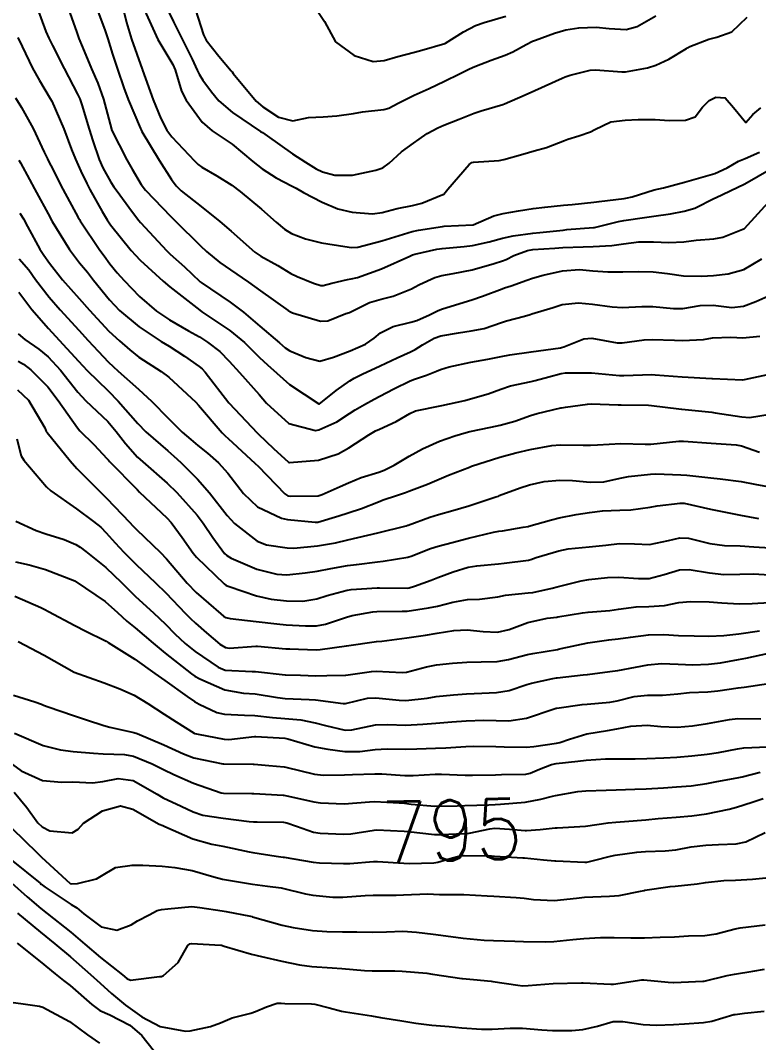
# Model space of a CAD drawing. Header units: metres. Extents: x 318500 to 325275, y 7408834 to 7428799.
# Drawn here: x 319701.9 to 319750.8, y 7411212.3 to 7411280 of the extents above; entities that cross this region are included whole.
import ezdxf
from ezdxf.enums import TextEntityAlignment as Align

# ---------------------------------------------------------------- set-up
doc = ezdxf.new("R2010")
doc.units = ezdxf.units.M
doc.header["$MEASUREMENT"] = 0
for name, color, linetype in [('Cotas', 45, 'Continuous'), ('Curvas de Nivel 1m', 11, 'Continuous'), ('Curvas de Nivel 5m', 15, 'Continuous')]:
    doc.layers.add(name, color=color, linetype=linetype)
doc.styles.add('Style-STANDARD', font='STANDARD.shx')

msp = doc.modelspace()

# ---------------------------------------------------------------- linework, layer by layer
at = {"layer": 'Curvas de Nivel 1m', "flags": 128}
for points, elevation in [([(319703.013, 7411280.866), (319703.59, 7411279.293), (319703.773, 7411278.854), (319704.013, 7411278.362), (319704.785, 7411276.842), (319705.677, 7411275.129), (319705.824, 7411274.831), (319705.964, 7411274.439), (319706.457, 7411272.822), (319706.7, 7411272.047), (319707.122, 7411270.812), (319707.36, 7411270.263), (319707.895, 7411269.311), (319708.091, 7411268.996), (319708.231, 7411268.795), (319709.318, 7411267.328), (319709.739, 7411266.772), (319709.858, 7411266.624), (319711.59, 7411264.752), (319711.828, 7411264.525), (319712.778, 7411263.694), (319713.788, 7411262.72), (319713.81, 7411262.703), (319713.866, 7411262.662), (319715.79, 7411261.356), (319716.678, 7411260.681), (319717.767, 7411259.773), (319719.055, 7411258.65), (319719.428, 7411258.326), (319719.745, 7411258.133), (319720.803, 7411257.686), (319721.738, 7411257.45), (319722.64, 7411257.702), (319723.745, 7411258.118), (319724.77, 7411258.575), (319725.344, 7411258.978), (319725.761, 7411259.311), (319726.584, 7411259.731), (319727.772, 7411260.025), (319728.154, 7411260.146), (319729, 7411260.518), (319729.522, 7411260.774), (319729.786, 7411260.896), (319731.01, 7411261.273), (319731.795, 7411261.498), (319732.517, 7411261.751), (319733.807, 7411262.244), (319733.96, 7411262.296), (319734.401, 7411262.444), (319735.446, 7411262.801), (319735.815, 7411262.935), (319736.534, 7411263.136), (319737.82, 7411263.427), (319738.945, 7411263.507), (319739.821, 7411263.429), (319740.821, 7411263.359), (319741.82, 7411263.355), (319742.868, 7411263.382), (319743.82, 7411263.369), (319744.76, 7411263.247), (319745.818, 7411263.101), (319747.026, 7411263.07), (319747.819, 7411263.126), (319748.799, 7411263.234), (319749.823, 7411263.521), (319751.015, 7411264.222)], 778), ([(319705.062, 7411280.84), (319705.631, 7411279.229), (319705.776, 7411278.832), (319706.011, 7411278.246), (319706.606, 7411276.821), (319707.024, 7411275.858), (319707.397, 7411274.809), (319707.923, 7411272.818), (319707.926, 7411272.8), (319707.94, 7411272.769), (319708.941, 7411270.785), (319709.295, 7411270.17), (319709.894, 7411269.158), (319710.184, 7411268.767), (319711.864, 7411267.036), (319712.153, 7411266.746), (319713.835, 7411265.083), (319714.223, 7411264.714), (319715.105, 7411263.983), (319715.818, 7411263.499), (319717.013, 7411262.678), (319717.801, 7411262.101), (319719.635, 7411260.79), (319719.781, 7411260.705), (319719.933, 7411260.638), (319721.772, 7411260.098), (319722.253, 7411260.125), (319723.451, 7411260.593), (319723.695, 7411260.677), (319723.782, 7411260.714), (319725.033, 7411261.33), (319725.795, 7411261.555), (319726.603, 7411261.743), (319727.806, 7411262.239), (319727.996, 7411262.339), (319728.344, 7411262.525), (319729.342, 7411262.988), (319729.816, 7411263.13), (319730.572, 7411263.253), (319731.82, 7411263.5), (319733.281, 7411263.914), (319733.826, 7411264.087), (319734.085, 7411264.19), (319734.589, 7411264.442), (319735.485, 7411264.783), (319735.836, 7411264.847), (319737.307, 7411264.939), (319737.839, 7411264.972), (319739.19, 7411265.03), (319739.84, 7411265.051), (319741.081, 7411265.118), (319741.843, 7411265.218), (319742.864, 7411265.354), (319743.846, 7411265.355), (319744.849, 7411265.301), (319745.846, 7411265.358), (319746.671, 7411265.458), (319747.849, 7411265.555), (319748.443, 7411265.669), (319749.86, 7411266.24), (319751.679, 7411268.213)], 777), ([(319706.952, 7411280.816), (319707.502, 7411279.334), (319707.687, 7411278.805), (319708.005, 7411277.79), (319708.329, 7411276.795), (319708.745, 7411275.556), (319709.027, 7411274.784), (319709.841, 7411272.872), (319709.888, 7411272.771), (319709.938, 7411272.665), (319711.094, 7411270.758), (319711.897, 7411269.473), (319712.211, 7411269.063), (319712.553, 7411268.74), (319713.875, 7411267.69), (319715.111, 7411266.701), (319715.851, 7411266.059), (319717.43, 7411264.674), (319717.827, 7411264.406), (319718.942, 7411263.774), (319719.816, 7411263.264), (319720.238, 7411263.057), (319721.307, 7411262.618), (319721.808, 7411262.462), (319721.955, 7411262.461), (319722.518, 7411262.603), (319723.56, 7411262.845), (319723.813, 7411262.892), (319724.221, 7411262.991), (319725.82, 7411263.57), (319727.697, 7411264.4), (319727.829, 7411264.467), (319727.877, 7411264.482), (319728.024, 7411264.528), (319729.485, 7411264.864), (319729.836, 7411264.917), (319731.288, 7411265.038), (319731.839, 7411265.105), (319732.963, 7411265.343), (319733.847, 7411265.585), (319734.543, 7411265.749), (319735.852, 7411265.927), (319736.309, 7411265.967), (319737.856, 7411266.135), (319738.094, 7411266.159), (319739.859, 7411266.295), (319739.925, 7411266.304), (319740.196, 7411266.367), (319741.518, 7411266.701), (319741.866, 7411266.762), (319743.246, 7411266.953), (319743.871, 7411267.042), (319744.965, 7411267.212), (319745.876, 7411267.376), (319746.589, 7411267.574), (319747.89, 7411268.243), (319747.944, 7411268.269), (319749.9, 7411269.195), (319751.658, 7411270.214)], 776), ([(319710.108, 7411280.711), (319711.003, 7411278.76), (319711.995, 7411277.092), (319712.149, 7411276.748), (319712.577, 7411275.342), (319712.872, 7411274.736), (319713.948, 7411273.276), (319714.6, 7411272.71), (319715.927, 7411271.821), (319717.29, 7411270.676), (319717.905, 7411270.183), (319718.845, 7411269.601), (319719.894, 7411269.038), (319720.156, 7411268.899), (319720.644, 7411268.629), (319721.88, 7411267.973), (319722.928, 7411267.546), (319723.871, 7411267.314), (319725.222, 7411267.217), (319725.871, 7411267.304), (319726.861, 7411267.559), (319727.878, 7411267.753), (319728.5, 7411267.905), (319729.89, 7411268.484), (319729.907, 7411268.492), (319729.943, 7411268.509), (319730.22, 7411268.832), (319731.62, 7411270.484), (319731.794, 7411270.599), (319731.912, 7411270.628), (319733.621, 7411270.748), (319733.915, 7411270.797), (319735.194, 7411271.164), (319735.924, 7411271.374), (319736.745, 7411271.601), (319737.935, 7411272.065), (319738.171, 7411272.162), (319738.892, 7411272.386), (319739.675, 7411272.643), (319739.946, 7411272.785), (319741.003, 7411273.311), (319741.956, 7411273.42), (319742.836, 7411273.458), (319743.957, 7411273.458), (319744.873, 7411273.39), (319745.957, 7411273.417), (319746.611, 7411273.633), (319747.081, 7411274.279), (319747.534, 7411274.715), (319747.977, 7411274.943), (319748.6, 7411274.884), (319749.139, 7411274.252), (319749.955, 7411273.264), (319750.417, 7411273.78), (319750.96, 7411274.225)], 774), ([(319711.649, 7411280.754), (319712.038, 7411279.92), (319712.63, 7411278.741), (319713.274, 7411277.458), (319713.611, 7411276.726), (319713.73, 7411276.466), (319713.984, 7411276.073), (319714.565, 7411275.3), (319715.047, 7411274.704), (319715.958, 7411273.913), (319717.81, 7411272.671), (319717.939, 7411272.586), (319718.234, 7411272.367), (319719.918, 7411271.177), (319720.776, 7411270.627), (319721.49, 7411270.2), (319721.904, 7411270), (319722.729, 7411269.775), (319723.902, 7411269.774), (319725.441, 7411270.102), (319725.907, 7411270.254), (319726.337, 7411270.554), (319727.137, 7411271.326), (319727.93, 7411271.893), (319728.304, 7411272.157), (319728.839, 7411272.521), (319729.547, 7411272.913), (319729.949, 7411273.09), (319730.964, 7411273.486), (319731.961, 7411273.876), (319732.412, 7411274.024), (319733.869, 7411274.452), (319733.97, 7411274.491), (319735.33, 7411275.083), (319735.979, 7411275.377), (319737.792, 7411276.207), (319737.989, 7411276.288), (319738.321, 7411276.395), (319739.636, 7411276.735), (319739.996, 7411276.759), (319741.735, 7411276.611), (319741.994, 7411276.616), (319743.445, 7411276.882), (319744.001, 7411277.057), (319744.861, 7411277.454), (319746.018, 7411278.166), (319746.096, 7411278.212), (319746.251, 7411278.288), (319747.512, 7411278.791), (319748.03, 7411278.922), (319749.025, 7411279.265), (319750.05, 7411280.24)], 773), ([(319713.492, 7411280.728), (319714.025, 7411279.079), (319714.203, 7411278.717), (319715.049, 7411277.66), (319715.867, 7411276.692), (319715.919, 7411276.621), (319715.988, 7411276.517), (319717.524, 7411274.674), (319717.964, 7411274.3), (319718.987, 7411273.623), (319719.951, 7411273.373), (319720.987, 7411273.592), (319721.955, 7411273.643), (319722.86, 7411273.697), (319723.959, 7411273.862), (319724.57, 7411273.972), (319725.964, 7411274.13), (319726.301, 7411274.219), (319726.921, 7411274.546), (319727.975, 7411275.07), (319728.986, 7411275.513), (319729.985, 7411275.991), (319730.997, 7411276.495), (319731.659, 7411276.821), (319731.997, 7411276.977), (319733.083, 7411277.384), (319734.009, 7411277.718), (319734.514, 7411277.943), (319735.414, 7411278.436), (319735.816, 7411278.64), (319736.024, 7411278.723), (319737.274, 7411279.169), (319738.035, 7411279.397), (319738.891, 7411279.533), (319740.038, 7411279.581), (319740.899, 7411279.499), (319742.036, 7411279.423), (319742.748, 7411279.631), (319743.998, 7411280.321)], 772), ([(319721.607, 7411280.617), (319722.04, 7411279.949), (319722.778, 7411278.602), (319724.007, 7411277.694), (319725.265, 7411277.307), (319726.002, 7411277.364), (319726.91, 7411277.643), (319728.011, 7411277.92), (319728.49, 7411278.048), (319730.02, 7411278.485), (319730.035, 7411278.495), (319730.064, 7411278.509), (319731.254, 7411279.27), (319732.038, 7411279.683), (319732.618, 7411279.894), (319734.048, 7411280.311)], 771), ([(319701.726, 7411278.884), (319702.011, 7411278.305), (319702.707, 7411276.869), (319703.162, 7411276.043), (319703.877, 7411274.851), (319703.967, 7411274.678), (319704.762, 7411272.842), (319705.289, 7411271.467), (319705.54, 7411270.834), (319705.902, 7411270.033), (319706.288, 7411269.219), (319706.494, 7411268.821), (319707.319, 7411267.358), (319707.642, 7411266.803), (319707.855, 7411266.486), (319709.242, 7411264.779), (319709.512, 7411264.46), (319709.824, 7411264.144), (319711.346, 7411262.755), (319711.804, 7411262.365), (319713.382, 7411261.131), (319713.782, 7411260.821), (319713.922, 7411260.718), (319715.762, 7411259.484), (319716.733, 7411258.68), (319717.74, 7411257.694), (319718.276, 7411257.202), (319718.876, 7411256.653), (319719.719, 7411255.908), (319721.657, 7411254.611), (319721.7, 7411254.597), (319722.811, 7411255.501), (319723.723, 7411256.146), (319724.001, 7411256.311), (319724.549, 7411256.578), (319725.736, 7411257.134), (319726.853, 7411257.656), (319727.745, 7411258.057), (319728.059, 7411258.215), (319728.54, 7411258.522), (319729.302, 7411258.969), (319729.759, 7411259.125), (319730.932, 7411259.322), (319731.764, 7411259.446), (319732.616, 7411259.618), (319733.773, 7411260), (319734.107, 7411260.115), (319735.283, 7411260.435), (319735.671, 7411260.542), (319735.782, 7411260.572), (319737.193, 7411261.005), (319737.792, 7411261.192), (319738.864, 7411261.314), (319739.793, 7411261.218), (319741.107, 7411261.04), (319741.79, 7411261.009), (319743.061, 7411261.061), (319743.791, 7411261.062), (319745.161, 7411260.928), (319745.79, 7411260.937), (319746.93, 7411261.142), (319747.793, 7411261.15), (319749.034, 7411261.008), (319749.793, 7411261.078), (319750.626, 7411261.399), (319751.806, 7411261.921)], 779), ([(319701.784, 7411270.757), (319701.907, 7411270.579), (319702.507, 7411269.482), (319702.833, 7411268.866), (319703.862, 7411266.954), (319703.916, 7411266.849), (319704.006, 7411266.701), (319705.158, 7411264.837), (319705.821, 7411263.963), (319706.334, 7411263.341), (319706.738, 7411262.816), (319707.791, 7411261.508), (319708.467, 7411260.79), (319709.764, 7411259.719), (319711.23, 7411258.755), (319711.747, 7411258.44), (319712.772, 7411257.766), (319713.734, 7411257.101), (319713.944, 7411256.928), (319714.139, 7411256.714), (319715.7, 7411254.69), (319717.606, 7411252.671), (319717.669, 7411252.605), (319718.657, 7411251.652), (319719.651, 7411250.758), (319719.734, 7411250.722), (319721.653, 7411250.877), (319722.949, 7411251.305), (319723.661, 7411251.71), (319724.989, 7411252.57), (319725.415, 7411252.823), (319725.676, 7411252.946), (319726.79, 7411253.437), (319727.692, 7411253.973), (319728.075, 7411254.145), (319729.7, 7411254.487), (319729.717, 7411254.493), (319729.806, 7411254.508), (319731.344, 7411254.847), (319731.707, 7411254.94), (319732.886, 7411255.289), (319733.717, 7411255.594), (319734.358, 7411255.806), (319735.725, 7411256.096), (319735.996, 7411256.156), (319736.9, 7411256.412), (319737.732, 7411256.628), (319738.007, 7411256.67), (319739.733, 7411256.669), (319741.58, 7411256.503), (319741.731, 7411256.491), (319741.877, 7411256.494), (319743.732, 7411256.554), (319743.961, 7411256.545), (319745.731, 7411256.399), (319747.702, 7411256.299), (319747.73, 7411256.299), (319747.76, 7411256.299), (319748.741, 7411256.255), (319749.73, 7411256.217), (319749.753, 7411256.216), (319749.881, 7411256.238), (319751.734, 7411256.625)], 781), ([(319701.865, 7411267.241), (319702.093, 7411266.877), (319702.364, 7411266.361), (319703.184, 7411264.86), (319703.437, 7411264.467), (319703.821, 7411263.928), (319704.683, 7411262.841), (319705.791, 7411261.588), (319706.468, 7411260.82), (319707.76, 7411259.438), (319708.459, 7411258.789), (319709.149, 7411258.184), (319709.739, 7411257.719), (319711.23, 7411256.755), (319711.725, 7411256.384), (319713.515, 7411254.723), (319713.697, 7411254.523), (319715.258, 7411252.696), (319715.47, 7411252.495), (319715.666, 7411252.326), (319717.458, 7411250.672), (319717.647, 7411250.482), (319719.415, 7411248.643), (319719.618, 7411248.519), (319719.767, 7411248.488), (319721.619, 7411248.517), (319721.696, 7411248.532), (319721.889, 7411248.607), (319723.083, 7411249.141), (319723.632, 7411249.391), (319724.483, 7411249.732), (319725.643, 7411250.091), (319725.988, 7411250.212), (319726.664, 7411250.545), (319727.656, 7411251.142), (319728.543, 7411251.639), (319729.666, 7411252.137), (319730.686, 7411252.495), (319731.439, 7411252.718), (319731.674, 7411252.776), (319733.066, 7411253.072), (319733.681, 7411253.205), (319734.657, 7411253.469), (319735.691, 7411253.844), (319736.134, 7411253.983), (319737.699, 7411254.345), (319737.744, 7411254.354), (319738.01, 7411254.395), (319739.473, 7411254.604), (319739.704, 7411254.615), (319741.5, 7411254.555), (319741.703, 7411254.549), (319743.507, 7411254.519), (319743.703, 7411254.509), (319745.518, 7411254.293), (319745.7, 7411254.27), (319745.722, 7411254.267), (319747.697, 7411254.056), (319747.934, 7411254.028), (319749.693, 7411253.758), (319750.211, 7411253.714), (319751.696, 7411253.963)], 782), ([(319701.823, 7411264.223), (319702.445, 7411263.499), (319702.903, 7411262.864), (319703.792, 7411261.679), (319704.526, 7411260.843), (319705.76, 7411259.497), (319706.383, 7411258.821), (319707.038, 7411258.106), (319707.736, 7411257.374), (319708.03, 7411257.093), (319708.362, 7411256.791), (319709.712, 7411255.583), (319710.607, 7411254.761), (319711.684, 7411253.666), (319712.621, 7411252.736), (319713.192, 7411252.253), (319713.661, 7411251.86), (319714.286, 7411251.34), (319715.028, 7411250.699), (319715.64, 7411250.03), (319716.685, 7411248.679), (319717.607, 7411247.797), (319719.193, 7411247.049), (319719.595, 7411246.96), (319721.434, 7411246.771), (319721.593, 7411246.784), (319722.99, 7411247.205), (319723.602, 7411247.388), (319724.502, 7411247.681), (319725.613, 7411248.121), (319725.926, 7411248.245), (319726.809, 7411248.542), (319727.411, 7411248.745), (319727.624, 7411248.819), (319728.857, 7411249.292), (319729.637, 7411249.625), (319730.259, 7411249.882), (319731.649, 7411250.425), (319731.686, 7411250.442), (319731.79, 7411250.478), (319733.656, 7411251.08), (319734.719, 7411251.379), (319735.662, 7411251.588), (319737.105, 7411251.849), (319737.665, 7411251.903), (319739.171, 7411251.883), (319739.665, 7411251.872), (319740.121, 7411251.91), (319741.666, 7411251.992), (319743.278, 7411251.938), (319743.666, 7411251.952), (319745.522, 7411252.146), (319745.669, 7411252.151), (319745.818, 7411252.139), (319747.667, 7411252.007), (319749.327, 7411251.905), (319749.666, 7411251.84), (319750.853, 7411251.413)], 783), ([(319701.797, 7411262.005), (319702.642, 7411260.867), (319703.761, 7411259.609), (319704.474, 7411258.843), (319705.736, 7411257.446), (319706.032, 7411257.125), (319706.323, 7411256.821), (319707.71, 7411255.47), (319708.376, 7411254.79), (319709.678, 7411253.313), (319710.205, 7411252.765), (319711.657, 7411251.494), (319712.066, 7411251.156), (319712.533, 7411250.737), (319713.633, 7411249.618), (319714.42, 7411248.708), (319715.598, 7411247.208), (319716.079, 7411246.685), (319717.579, 7411245.526), (319718.193, 7411245.277), (319719.574, 7411245.076), (319720.002, 7411245.061), (319721.576, 7411245.199), (319722.766, 7411245.411), (319723.58, 7411245.604), (319724.924, 7411245.911), (319725.585, 7411246.058), (319727.456, 7411246.532), (319727.556, 7411246.565), (319727.591, 7411246.574), (319729.013, 7411247.102), (319729.602, 7411247.29), (319730.553, 7411247.549), (319731.611, 7411247.862), (319732.074, 7411248.013), (319733.402, 7411248.453), (319733.564, 7411248.508), (319733.621, 7411248.532), (319735.013, 7411249.053), (319735.632, 7411249.258), (319736.592, 7411249.459), (319737.637, 7411249.558), (319738.485, 7411249.539), (319739.636, 7411249.424), (319740.545, 7411249.452), (319741.64, 7411249.687), (319742.193, 7411249.791), (319743.645, 7411249.959), (319743.985, 7411249.974), (319745.644, 7411249.92), (319746.044, 7411249.886), (319747.642, 7411249.723), (319748.254, 7411249.648), (319749.639, 7411249.476), (319750.563, 7411249.3), (319751.633, 7411249.095)], 784), ([(319701.736, 7411257.438), (319702.108, 7411257.249), (319702.595, 7411256.867), (319703.713, 7411255.745), (319704.406, 7411254.843), (319705.673, 7411253.019), (319705.828, 7411252.828), (319706.76, 7411251.913), (319707.652, 7411250.974), (319707.731, 7411250.879), (319707.799, 7411250.798), (319709.622, 7411248.934), (319709.791, 7411248.768), (319711.595, 7411247.062), (319711.876, 7411246.746), (319712.611, 7411245.765), (319713.339, 7411244.723), (319713.566, 7411244.447), (319715.388, 7411242.692), (319715.538, 7411242.585), (319715.719, 7411242.507), (319717.528, 7411241.887), (319718.503, 7411241.677), (319719.524, 7411241.565), (319720.608, 7411241.539), (319721.526, 7411241.694), (319722.227, 7411241.906), (319723.535, 7411242.266), (319723.814, 7411242.307), (319725.538, 7411242.416), (319725.677, 7411242.419), (319727.538, 7411242.402), (319727.652, 7411242.415), (319728.002, 7411242.525), (319729.119, 7411242.941), (319729.549, 7411243.105), (319730.568, 7411243.482), (319731.56, 7411243.789), (319732.142, 7411243.89), (319733.564, 7411244.024), (319733.952, 7411244.059), (319735.567, 7411244.259), (319735.704, 7411244.292), (319736.074, 7411244.422), (319737.575, 7411244.882), (319738.192, 7411245.006), (319739.578, 7411245.135), (319740.684, 7411245.254), (319741.58, 7411245.357), (319742.573, 7411245.328), (319743.58, 7411245.285), (319744.844, 7411245.563), (319745.584, 7411245.74), (319746.16, 7411245.709), (319747.581, 7411245.353), (319748.552, 7411245.228), (319749.58, 7411245.196), (319750.499, 7411245.146), (319751.579, 7411245.068)], 786), ([(319701.71, 7411255.547), (319702.426, 7411254.869), (319703.505, 7411253.02), (319703.582, 7411252.851), (319703.611, 7411252.792), (319703.669, 7411252.706), (319705.197, 7411250.835), (319705.643, 7411250.334), (319707.148, 7411248.807), (319707.613, 7411248.347), (319709.127, 7411246.777), (319709.349, 7411246.535), (319709.585, 7411246.287), (319711.178, 7411244.754), (319711.564, 7411244.34), (319712.938, 7411242.729), (319713.531, 7411242.115), (319715.164, 7411240.695), (319715.353, 7411240.537), (319715.508, 7411240.448), (319715.797, 7411240.397), (319717.505, 7411240.194), (319718.884, 7411240.029), (319719.503, 7411239.974), (319720.788, 7411239.905), (319721.503, 7411239.902), (319722.104, 7411240.004), (319723.509, 7411240.482), (319723.878, 7411240.584), (319725.248, 7411240.83), (319725.514, 7411240.851), (319727.18, 7411240.87), (319727.515, 7411240.886), (319728.94, 7411241.094), (319729.521, 7411241.213), (319730.55, 7411241.469), (319731.527, 7411241.645), (319732.319, 7411241.677), (319733.531, 7411241.833), (319734.038, 7411241.939), (319735.535, 7411242.085), (319735.842, 7411242.119), (319737.12, 7411242.406), (319737.448, 7411242.495), (319737.542, 7411242.521), (319739.04, 7411242.885), (319739.549, 7411242.967), (319740.8, 7411243.109), (319741.552, 7411243.129), (319742.85, 7411243.031), (319743.551, 7411243.043), (319744.558, 7411243.302), (319745.56, 7411243.612), (319746.209, 7411243.634), (319747.557, 7411243.406), (319748.496, 7411243.316), (319749.556, 7411243.332), (319750.435, 7411243.348), (319751.556, 7411243.292)], 787), ([(319701.664, 7411252.288), (319701.955, 7411251.178), (319702.113, 7411250.873), (319703.624, 7411249.108), (319703.914, 7411248.847), (319705.603, 7411247.665), (319706.741, 7411246.813), (319707.213, 7411246.432), (319707.583, 7411246.072), (319708.184, 7411245.399), (319708.754, 7411244.782), (319709.558, 7411243.972), (319710.844, 7411242.757), (319711.53, 7411242.097), (319712.841, 7411240.73), (319713.17, 7411240.388), (319713.504, 7411240.075), (319714.23, 7411239.442), (319715.107, 7411238.696), (319715.487, 7411238.467), (319715.752, 7411238.421), (319717.488, 7411238.56), (319717.599, 7411238.558), (319719.486, 7411238.387), (319719.75, 7411238.373), (319721.486, 7411238.322), (319721.756, 7411238.338), (319723.49, 7411238.59), (319725.493, 7411238.856), (319725.833, 7411238.894), (319727.496, 7411239.104), (319728.731, 7411239.285), (319729.499, 7411239.416), (319730.612, 7411239.604), (319731.502, 7411239.643), (319732.556, 7411239.519), (319733.5, 7411239.484), (319734.281, 7411239.664), (319735.507, 7411240.122), (319736.804, 7411240.411), (319737.427, 7411240.486), (319737.511, 7411240.496), (319739.133, 7411240.759), (319739.517, 7411240.808), (319740.948, 7411240.926), (319741.52, 7411241.008), (319742.687, 7411241.168), (319743.523, 7411241.189), (319744.569, 7411241.26), (319745.528, 7411241.458), (319746.283, 7411241.528), (319747.528, 7411241.489), (319748.358, 7411241.427), (319749.527, 7411241.357), (319750.373, 7411241.381), (319751.529, 7411241.451)], 788), ([(319701.59, 7411246.85), (319702.949, 7411246.225), (319703.582, 7411246.006), (319704.798, 7411245.618), (319705.575, 7411245.299), (319705.861, 7411245.114), (319706.235, 7411244.82), (319707.555, 7411243.773), (319708.604, 7411242.784), (319709.526, 7411241.855), (319710.706, 7411240.758), (319711.503, 7411240.005), (319712.132, 7411239.376), (319712.822, 7411238.73), (319713.482, 7411238.211), (319715.008, 7411237.156), (319715.464, 7411236.973), (319717.257, 7411236.878), (319717.463, 7411236.869), (319719.44, 7411236.661), (319719.46, 7411236.658), (319720.46, 7411236.625), (319721.46, 7411236.593), (319721.479, 7411236.591), (319722.193, 7411236.603), (319723.424, 7411236.627), (319723.461, 7411236.627), (319725.147, 7411236.883), (319725.465, 7411236.895), (319727.185, 7411236.813), (319727.465, 7411236.838), (319728.793, 7411237.194), (319729.472, 7411237.322), (319730.532, 7411237.436), (319731.475, 7411237.505), (319732.424, 7411237.517), (319733.476, 7411237.542), (319734.238, 7411237.683), (319735.484, 7411238), (319735.838, 7411238.071), (319737.489, 7411238.343), (319737.538, 7411238.35), (319737.719, 7411238.397), (319739.494, 7411238.787), (319740.876, 7411238.977), (319741.497, 7411239.042), (319742.323, 7411239.162), (319743.5, 7411239.316), (319744.522, 7411239.327), (319745.5, 7411239.256), (319746.545, 7411239.234), (319747.5, 7411239.229), (319748.505, 7411239.26), (319749.501, 7411239.377), (319750.863, 7411239.579)], 789), ([(319701.525, 7411241.871), (319703.25, 7411241.118), (319703.512, 7411240.988), (319703.765, 7411240.847), (319705.501, 7411239.917), (319706.237, 7411239.558), (319707.491, 7411238.942), (319707.578, 7411238.886), (319707.717, 7411238.797), (319709.474, 7411237.706), (319710.812, 7411236.756), (319711.453, 7411236.285), (319712.947, 7411235.217), (319713.433, 7411234.89), (319713.734, 7411234.715), (319714.899, 7411234.172), (319715.424, 7411234.045), (319716.737, 7411233.99), (319717.423, 7411233.961), (319718.598, 7411233.828), (319719.421, 7411233.763), (319720.464, 7411233.668), (319721.419, 7411233.478), (319722.112, 7411233.298), (319723.414, 7411232.996), (319723.85, 7411233.019), (319725.418, 7411233.346), (319726.236, 7411233.366), (319727.418, 7411233.329), (319728.556, 7411233.381), (319729.419, 7411233.453), (319730.471, 7411233.545), (319731.421, 7411233.609), (319732.605, 7411233.646), (319733.422, 7411233.628), (319734.257, 7411233.606), (319735.423, 7411233.776), (319737.27, 7411234.402), (319737.384, 7411234.447), (319737.431, 7411234.459), (319739.125, 7411234.684), (319739.435, 7411234.718), (319740.953, 7411234.839), (319741.439, 7411234.927), (319742.556, 7411235.22), (319743.445, 7411235.314), (319744.444, 7411235.306), (319745.447, 7411235.401), (319746.237, 7411235.493), (319747.449, 7411235.54), (319748.103, 7411235.608), (319749.453, 7411235.79), (319749.855, 7411235.833), (319751.458, 7411236.078)], 791), ([(319701.743, 7411238.876), (319703.477, 7411237.966), (319705.46, 7411236.83), (319707.45, 7411236.118), (319708.49, 7411235.739), (319709.438, 7411235.3), (319710.337, 7411234.761), (319711.423, 7411234.052), (319712.215, 7411233.535), (319713.411, 7411232.784), (319713.456, 7411232.765), (319713.671, 7411232.716), (319715.406, 7411232.392), (319715.71, 7411232.382), (319717.408, 7411232.568), (319717.504, 7411232.573), (319719.407, 7411232.465), (319719.624, 7411232.419), (319721.399, 7411231.894), (319722.27, 7411231.728), (319723.395, 7411231.58), (319724.387, 7411231.584), (319725.397, 7411231.71), (319726.203, 7411231.743), (319727.398, 7411231.723), (319728.171, 7411231.75), (319729.399, 7411231.801), (319730.075, 7411231.825), (319731.401, 7411231.908), (319731.944, 7411231.93), (319733.402, 7411231.914), (319733.957, 7411231.889), (319735.401, 7411231.858), (319735.911, 7411231.914), (319737.406, 7411232.137), (319737.627, 7411232.177), (319738.275, 7411232.387), (319739.414, 7411232.739), (319740.803, 7411232.969), (319741.417, 7411233.072), (319742.347, 7411233.264), (319743.42, 7411233.325), (319744.336, 7411233.224), (319745.419, 7411233.184), (319746.427, 7411233.273), (319747.422, 7411233.427), (319748.88, 7411233.704), (319749.425, 7411233.765), (319750.954, 7411233.746)], 792), ([(319701.436, 7411235.305), (319702.846, 7411234.859), (319703.286, 7411234.71), (319703.428, 7411234.658), (319703.728, 7411234.546), (319705.421, 7411233.952), (319706.27, 7411233.668), (319707.415, 7411233.297), (319707.812, 7411233.192), (319709.411, 7411232.839), (319709.626, 7411232.768), (319711.399, 7411232.027), (319712.704, 7411231.417), (319713.387, 7411231.159), (319715.306, 7411230.766), (319715.381, 7411230.762), (319717.314, 7411230.738), (319717.381, 7411230.739), (319718.347, 7411230.656), (319719.379, 7411230.557), (319719.478, 7411230.539), (319721.372, 7411230.08), (319721.97, 7411230.005), (319723.371, 7411230.021), (319723.905, 7411230.049), (319725.373, 7411230.104), (319725.833, 7411230.093), (319727.372, 7411229.993), (319727.917, 7411229.98), (319729.373, 7411230.065), (319729.798, 7411230.079), (319731.373, 7411230.011), (319731.841, 7411230.005), (319733.374, 7411230.033), (319733.777, 7411230.043), (319735.375, 7411230.069), (319735.666, 7411230.136), (319736.293, 7411230.416), (319737.075, 7411230.715), (319737.386, 7411230.773), (319738.838, 7411230.928), (319739.389, 7411230.995), (319740.664, 7411231.084), (319741.391, 7411231.101), (319742.629, 7411231.093), (319743.392, 7411231.108), (319744.532, 7411231.164), (319745.394, 7411231.202), (319746.389, 7411231.286), (319747.397, 7411231.409), (319748.14, 7411231.518), (319749.403, 7411231.748), (319749.826, 7411231.811), (319751.405, 7411231.895)], 793), ([(319701.502, 7411232.785), (319703.397, 7411231.964), (319704.548, 7411231.683), (319705.391, 7411231.58), (319706.733, 7411231.466), (319707.389, 7411231.427), (319708.797, 7411231.371), (319709.387, 7411231.26), (319710.618, 7411230.758), (319711.375, 7411230.386), (319712.063, 7411230.046), (319713.361, 7411229.48), (319715.199, 7411228.846), (319715.352, 7411228.817), (319717.233, 7411228.79), (319717.352, 7411228.786), (319719.309, 7411228.682), (319719.351, 7411228.675), (319719.551, 7411228.637), (319721.046, 7411228.314), (319721.346, 7411228.246), (319721.769, 7411228.183), (319723.345, 7411228.115), (319725.03, 7411228.248), (319725.347, 7411228.263), (319726.993, 7411228.181), (319727.346, 7411228.151), (319727.776, 7411228.096), (319729.345, 7411227.96), (319730.835, 7411227.978), (319731.345, 7411228), (319732.936, 7411228.047), (319733.346, 7411228.073), (319733.702, 7411228.091), (319735.348, 7411228.225), (319736.383, 7411228.415), (319737.139, 7411228.617), (319737.354, 7411228.672), (319738.817, 7411228.919), (319739.359, 7411228.97), (319740.7, 7411229.017), (319741.36, 7411229.04), (319742.609, 7411229.084), (319743.362, 7411229.106), (319744.501, 7411229.165), (319745.364, 7411229.228), (319746.338, 7411229.307), (319747.368, 7411229.459), (319748.041, 7411229.589), (319749.374, 7411229.832), (319749.705, 7411229.905), (319750.899, 7411230.217)], 794), ([(319701.471, 7411228.878), (319702.33, 7411227.855), (319703.054, 7411226.854), (319703.326, 7411226.583), (319703.842, 7411226.325), (319705.32, 7411226.193), (319705.714, 7411226.434), (319706.075, 7411226.819), (319707.338, 7411227.647), (319708.537, 7411227.977), (319709.34, 7411227.764), (319711.078, 7411226.753), (319711.329, 7411226.662), (319711.468, 7411226.608), (319713.316, 7411225.79), (319714.577, 7411225.435), (319715.309, 7411225.3), (319717.048, 7411224.929), (319717.303, 7411224.881), (319718.847, 7411224.647), (319719.299, 7411224.576), (319719.373, 7411224.565), (319721.294, 7411224.239), (319721.706, 7411224.193), (319723.293, 7411224.146), (319723.714, 7411224.163), (319725.296, 7411224.291), (319725.563, 7411224.289), (319727.295, 7411224.167), (319727.659, 7411224.16), (319729.296, 7411224.21), (319729.554, 7411224.248), (319730.378, 7411224.494), (319731.107, 7411224.679), (319731.303, 7411224.691), (319733.104, 7411224.652), (319733.303, 7411224.648), (319735.184, 7411224.539), (319735.302, 7411224.529), (319736.546, 7411224.408), (319737.299, 7411224.329), (319737.374, 7411224.324), (319739.298, 7411224.242), (319739.414, 7411224.252), (319739.858, 7411224.362), (319741.001, 7411224.648), (319741.305, 7411224.706), (319742.738, 7411224.899), (319743.309, 7411224.943), (319744.622, 7411224.989), (319745.312, 7411225.069), (319746.335, 7411225.254), (319747.317, 7411225.371), (319748.158, 7411225.411), (319749.318, 7411225.448), (319749.967, 7411225.583), (319751.242, 7411226.211)], 796), ([(319701.324, 7411226.49), (319703.005, 7411224.854), (319703.296, 7411224.578), (319705.197, 7411222.831), (319705.27, 7411222.799), (319705.686, 7411222.824), (319706.941, 7411223.14), (319707.278, 7411223.346), (319708.189, 7411223.884), (319709.289, 7411224.048), (319710.006, 7411224.046), (319711.288, 7411223.979), (319712.129, 7411223.896), (319713.285, 7411223.69), (319714.713, 7411223.264), (319715.276, 7411223.116), (319717.138, 7411222.805), (319717.272, 7411222.783), (319718.264, 7411222.655), (319719.168, 7411222.54), (319719.269, 7411222.515), (319720.782, 7411222.134), (319721.264, 7411222.05), (319722.594, 7411221.928), (319723.263, 7411221.929), (319724.735, 7411222.035), (319725.265, 7411222.055), (319726.795, 7411222.066), (319727.266, 7411222.084), (319728.899, 7411222.138), (319729.266, 7411222.121), (319729.653, 7411222.109), (319731.266, 7411222.11), (319732.827, 7411222.018), (319733.265, 7411221.988), (319734.743, 7411221.906), (319735.264, 7411221.852), (319735.901, 7411221.776), (319737.263, 7411221.713), (319738.745, 7411221.858), (319739.265, 7411221.916), (319740.917, 7411221.996), (319741.267, 7411222.011), (319741.56, 7411222.045), (319742.988, 7411222.323), (319743.222, 7411222.369), (319743.271, 7411222.377), (319744.942, 7411222.628), (319745.276, 7411222.662), (319746.735, 7411222.811), (319747.279, 7411222.885), (319748.511, 7411223.019), (319749.282, 7411223.05), (319750.398, 7411223.108), (319751.285, 7411223.203)], 797), ([(319701.293, 7411224.406), (319703.194, 7411222.851), (319703.233, 7411222.814), (319703.269, 7411222.788), (319703.526, 7411222.589), (319705.256, 7411221.431), (319705.636, 7411221.207), (319706.1, 7411220.817), (319707.237, 7411219.957), (319708.287, 7411219.731), (319709.24, 7411220.097), (319709.663, 7411220.345), (319710.435, 7411220.758), (319710.957, 7411221.049), (319711.254, 7411221.115), (319711.652, 7411221.142), (319713.256, 7411221.298), (319713.791, 7411221.248), (319715.253, 7411221.013), (319715.533, 7411220.967), (319717.137, 7411220.662), (319717.25, 7411220.636), (319717.281, 7411220.628), (319719.241, 7411220.063), (319719.964, 7411219.904), (319721.237, 7411219.72), (319722.188, 7411219.644), (319723.236, 7411219.625), (319724.184, 7411219.623), (319725.236, 7411219.61), (319726.153, 7411219.629), (319727.237, 7411219.663), (319728.149, 7411219.604), (319729.234, 7411219.467), (319730.41, 7411219.311), (319731.231, 7411219.203), (319732.615, 7411219.073), (319733.229, 7411219.047), (319734.65, 7411219.007), (319735.229, 7411218.991), (319736.662, 7411218.972), (319737.229, 7411218.987), (319738.499, 7411219.113), (319739.232, 7411219.194), (319740.336, 7411219.251), (319741.234, 7411219.25), (319742.34, 7411219.222), (319743.234, 7411219.231), (319744.274, 7411219.265), (319745.235, 7411219.306), (319746.16, 7411219.353), (319747.237, 7411219.39), (319748.003, 7411219.487), (319749.244, 7411219.821), (319749.587, 7411219.893), (319751.248, 7411220.086)], 798), ([(319701.306, 7411222.879), (319702.351, 7411221.953), (319703.253, 7411221.178), (319703.667, 7411220.846), (319705.232, 7411219.609), (319706.164, 7411218.816), (319707.207, 7411217.934), (319708.654, 7411216.778), (319708.947, 7411216.533), (319709.187, 7411216.432), (319711.105, 7411216.657), (319711.189, 7411216.661), (319711.254, 7411216.674), (319711.373, 7411216.738), (319712.343, 7411217.588), (319712.991, 7411218.722), (319713.111, 7411218.833), (319713.222, 7411218.857), (319715.168, 7411218.743), (319715.221, 7411218.733), (319715.397, 7411218.687), (319717.212, 7411218.152), (319717.875, 7411217.988), (319719.206, 7411217.676), (319720.394, 7411217.43), (319721.201, 7411217.326), (319722.548, 7411217.242), (319723.199, 7411217.198), (319724.692, 7411217.071), (319725.197, 7411217.05), (319726.697, 7411217.038), (319727.197, 7411217.017), (319728.821, 7411216.88), (319729.195, 7411216.831), (319731.132, 7411216.539), (319731.191, 7411216.533), (319731.904, 7411216.469), (319733.092, 7411216.355), (319733.189, 7411216.341), (319734.846, 7411216.084), (319735.186, 7411216.057), (319735.53, 7411216.073), (319737.188, 7411216.201), (319739.063, 7411216.246), (319739.189, 7411216.239), (319741.01, 7411216.164), (319741.188, 7411216.164), (319741.347, 7411216.18), (319742.347, 7411216.328), (319743.064, 7411216.449), (319743.192, 7411216.45), (319744.821, 7411216.296), (319745.162, 7411216.263), (319745.19, 7411216.262), (319745.682, 7411216.283), (319747.102, 7411216.35), (319747.192, 7411216.364), (319748.72, 7411216.722), (319749.199, 7411216.813), (319750.413, 7411217.011), (319751.204, 7411217.159)], 799), ([(319701.686, 7411218.873), (319703.202, 7411217.669), (319704.203, 7411216.835), (319704.753, 7411216.394), (319705.183, 7411216.075), (319706.624, 7411214.805), (319707.164, 7411214.412), (319707.823, 7411214.127), (319709.15, 7411213.436), (319709.937, 7411212.758), (319711.118, 7411211.283)], 801), ([(319701.268, 7411214.976), (319702.077, 7411214.866), (319703.168, 7411214.704), (319703.372, 7411214.642), (319705.153, 7411213.685), (319706.334, 7411212.808), (319707.132, 7411212.245)], 802)]:
    msp.add_lwpolyline(points, dxfattribs=dict(at, elevation=elevation))
at = {"layer": 'Curvas de Nivel 5m', "flags": 128}
for points, elevation in [([(319708.696, 7411280.79), (319708.926, 7411279.897), (319709.25, 7411278.782), (319709.962, 7411276.799), (319709.975, 7411276.77), (319709.99, 7411276.72), (319710.689, 7411274.763), (319711.192, 7411273.517), (319711.596, 7411272.753), (319711.933, 7411272.301), (319713.431, 7411270.727), (319713.666, 7411270.482), (319713.906, 7411270.289), (319714.917, 7411269.722), (319715.894, 7411269.099), (319716.446, 7411268.684), (319717.873, 7411267.513), (319718.839, 7411266.655), (319719.387, 7411266.181), (319719.849, 7411265.901), (319720.775, 7411265.557), (319721.84, 7411265.276), (319723.395, 7411265.036), (319723.836, 7411264.976), (319724.254, 7411265.001), (319725.843, 7411265.411), (319726.71, 7411265.684), (319727.852, 7411266.027), (319728.263, 7411266.116), (319729.858, 7411266.376), (319729.979, 7411266.387), (319731.86, 7411266.468), (319731.903, 7411266.479), (319733.261, 7411267.067), (319733.872, 7411267.238), (319734.901, 7411267.414), (319735.877, 7411267.553), (319736.645, 7411267.652), (319737.881, 7411267.772), (319738.452, 7411267.821), (319739.884, 7411267.975), (319740.231, 7411268.02), (319741.888, 7411268.218), (319742, 7411268.237), (319742.432, 7411268.342), (319743.895, 7411268.787), (319744.507, 7411268.922), (319745.9, 7411269.3), (319746.661, 7411269.523), (319747.906, 7411269.88), (319748.721, 7411270.258), (319749.466, 7411270.697), (319749.919, 7411270.868), (319750.855, 7411271.298)], 775), ([(319701.579, 7411274.886), (319701.961, 7411274.259), (319702.744, 7411272.868), (319703.478, 7411271.295), (319703.683, 7411270.853), (319703.759, 7411270.703), (319703.906, 7411270.411), (319704.716, 7411268.842), (319705.727, 7411266.967), (319705.805, 7411266.831), (319705.859, 7411266.739), (319707.149, 7411264.81), (319707.434, 7411264.414), (319707.821, 7411263.903), (319708.316, 7411263.294), (319708.773, 7411262.786), (319709.794, 7411261.731), (319710.904, 7411260.759), (319711.772, 7411260.184), (319713.038, 7411259.454), (319713.755, 7411259.045), (319714.295, 7411258.712), (319715.119, 7411258.074), (319715.737, 7411257.435), (319716.402, 7411256.683), (319717.708, 7411255.23), (319718.192, 7411254.663), (319719.68, 7411253.317), (319721.444, 7411252.843), (319721.674, 7411252.891), (319722.854, 7411253.427), (319723.691, 7411253.974), (319724.064, 7411254.215), (319724.704, 7411254.575), (319725.342, 7411254.929), (319725.708, 7411255.123), (319726.641, 7411255.621), (319727.724, 7411256.144), (319728, 7411256.253), (319728.809, 7411256.519), (319729.469, 7411256.776), (319729.734, 7411256.884), (319730.293, 7411257.059), (319731.739, 7411257.378), (319732.857, 7411257.58), (319733.743, 7411257.751), (319734.33, 7411257.858), (319735.746, 7411258.068), (319737.685, 7411258.337), (319737.749, 7411258.349), (319737.896, 7411258.398), (319739.219, 7411258.918), (319739.759, 7411258.959), (319741.44, 7411258.668), (319741.755, 7411258.655), (319743.228, 7411258.858), (319743.759, 7411258.889), (319745.224, 7411258.832), (319745.758, 7411258.807), (319747.155, 7411258.88), (319747.761, 7411258.979), (319748.971, 7411259.043), (319749.761, 7411258.986), (319750.895, 7411259.091)], 780), ([(319701.756, 7411259.264), (319702.194, 7411258.873), (319703.112, 7411258.228), (319703.739, 7411257.725), (319704.551, 7411256.842), (319705.708, 7411255.38), (319706.225, 7411254.822), (319707.68, 7411253.437), (319708.235, 7411252.792), (319708.856, 7411251.977), (319709.653, 7411251.085), (319709.997, 7411250.767), (319711.629, 7411249.354), (319712.258, 7411248.74), (319713.598, 7411247.246), (319714.005, 7411246.714), (319714.641, 7411245.764), (319715.424, 7411244.692), (319715.568, 7411244.557), (319715.87, 7411244.383), (319717.555, 7411243.659), (319718.88, 7411243.32), (319719.55, 7411243.287), (319720.765, 7411243.409), (319721.554, 7411243.533), (319722.453, 7411243.704), (319723.56, 7411243.899), (319724.165, 7411243.977), (319725.564, 7411244.143), (319725.928, 7411244.191), (319727.569, 7411244.452), (319727.628, 7411244.47), (319727.779, 7411244.528), (319729.069, 7411245.022), (319729.577, 7411245.183), (319730.502, 7411245.419), (319731.582, 7411245.706), (319733.244, 7411246.112), (319733.587, 7411246.172), (319733.831, 7411246.204), (319735.209, 7411246.434), (319735.528, 7411246.493), (319735.591, 7411246.511), (319737.079, 7411246.927), (319737.6, 7411247.056), (319738.714, 7411247.273), (319739.606, 7411247.407), (319740.454, 7411247.515), (319741.608, 7411247.578), (319742.347, 7411247.6), (319743.612, 7411247.765), (319744.079, 7411247.847), (319745.616, 7411248.043), (319745.876, 7411248.027), (319747.611, 7411247.64), (319748.387, 7411247.479), (319749.605, 7411247.236), (319750.808, 7411247.016)], 785), ([(319701.559, 7411244.153), (319702.467, 7411243.956), (319703.552, 7411243.648), (319705.495, 7411242.876), (319705.54, 7411242.854), (319705.588, 7411242.829), (319707.521, 7411241.524), (319708.327, 7411240.788), (319708.943, 7411240.217), (319709.5, 7411239.769), (319710.687, 7411238.758), (319711.48, 7411238.093), (319713.234, 7411236.723), (319713.458, 7411236.572), (319713.776, 7411236.394), (319715.445, 7411235.669), (319716.673, 7411235.446), (319717.441, 7411235.39), (319718.93, 7411235.155), (319719.437, 7411235.094), (319721.02, 7411235.032), (319721.436, 7411234.998), (319723.273, 7411234.751), (319723.433, 7411234.758), (319724.902, 7411235.105), (319725.439, 7411235.142), (319726.996, 7411234.978), (319727.436, 7411234.961), (319728.835, 7411235.12), (319729.441, 7411235.211), (319730.593, 7411235.343), (319731.444, 7411235.403), (319732.469, 7411235.441), (319733.445, 7411235.481), (319734.28, 7411235.609), (319735.454, 7411236.012), (319735.765, 7411236.115), (319737.162, 7411236.404), (319737.412, 7411236.449), (319737.461, 7411236.456), (319739.191, 7411236.647), (319739.465, 7411236.682), (319740.955, 7411236.868), (319741.469, 7411236.939), (319742.647, 7411237.158), (319743.475, 7411237.323), (319744.376, 7411237.407), (319745.476, 7411237.358), (319746.443, 7411237.313), (319747.476, 7411237.354), (319748.282, 7411237.454), (319749.482, 7411237.674), (319749.949, 7411237.767), (319751.488, 7411238.104)], 790), ([(319701.378, 7411230.724), (319701.944, 7411230.299), (319703.362, 7411229.647), (319704.646, 7411229.551), (319705.361, 7411229.564), (319706.662, 7411229.509), (319707.362, 7411229.579), (319708.363, 7411229.787), (319709.363, 7411229.654), (319710.962, 7411228.754), (319711.348, 7411228.515), (319712.555, 7411227.944), (319713.339, 7411227.575), (319713.989, 7411227.363), (319715.335, 7411227.154), (319717.058, 7411226.947), (319717.333, 7411226.927), (319717.589, 7411226.922), (319719.333, 7411226.898), (319719.556, 7411226.86), (319720.184, 7411226.627), (319721.324, 7411226.241), (319721.762, 7411226.167), (319723.323, 7411226.092), (319723.786, 7411226.12), (319725.327, 7411226.372), (319725.505, 7411226.379), (319727.327, 7411226.3), (319727.579, 7411226.275), (319729.324, 7411226.08), (319729.75, 7411226.077), (319731.325, 7411226.137), (319731.633, 7411226.168), (319732.995, 7411226.455), (319733.33, 7411226.492), (319734.301, 7411226.44), (319735.329, 7411226.34), (319735.419, 7411226.338), (319736.329, 7411226.415), (319737.331, 7411226.513), (319737.451, 7411226.518), (319739.333, 7411226.624), (319740.847, 7411226.843), (319741.335, 7411226.898), (319741.93, 7411226.935), (319743.337, 7411227.055), (319744.157, 7411227.127), (319745.339, 7411227.23), (319746.37, 7411227.31), (319747.342, 7411227.444), (319748.853, 7411227.753), (319749.346, 7411227.878), (319750.369, 7411228.225), (319751.102, 7411228.465)], 795), ([(319701.712, 7411220.873), (319703.231, 7411219.609), (319704.171, 7411218.84), (319705.207, 7411217.974), (319706.543, 7411216.806), (319707.184, 7411216.221), (319707.927, 7411215.538), (319708.848, 7411214.775), (319709.167, 7411214.537), (319709.93, 7411213.987), (319711.149, 7411213.347), (319712.823, 7411213.045), (319713.145, 7411213.056), (319714.498, 7411213.351), (319715.154, 7411213.606), (319715.92, 7411213.917), (319717.164, 7411214.241), (319717.474, 7411214.348), (319718.194, 7411214.65), (319718.917, 7411214.898), (319719.173, 7411214.904), (319719.419, 7411214.882), (319721.172, 7411214.854), (319721.396, 7411214.83), (319722.341, 7411214.592), (319723.167, 7411214.371), (319723.425, 7411214.318), (319725.162, 7411214.05), (319725.76, 7411213.952), (319727.158, 7411213.732), (319728.103, 7411213.569), (319729.154, 7411213.438), (319730.299, 7411213.343), (319731.152, 7411213.26), (319732.438, 7411213.174), (319733.151, 7411213.183), (319734.337, 7411213.248), (319735.152, 7411213.243), (319736.432, 7411213.126), (319737.15, 7411213.081), (319738.434, 7411213.098), (319739.152, 7411213.157), (319740.134, 7411213.376), (319741.16, 7411213.683), (319741.802, 7411213.692), (319743.157, 7411213.479), (319744.03, 7411213.433), (319745.158, 7411213.486), (319745.904, 7411213.534), (319747.16, 7411213.625), (319747.703, 7411213.714), (319749.169, 7411214.142), (319749.249, 7411214.159), (319749.86, 7411214.23), (319751.172, 7411214.378)], 800)]:
    msp.add_lwpolyline(points, dxfattribs=dict(at, elevation=elevation))

# ---------------------------------------------------------------- texts
at = {"layer": 'Cotas', "style": 'Style-STANDARD'}
msp.add_text('795', height=4, rotation=1.59316, dxfattribs=at).set_placement((319730.471, 7411226.352, 795), align=Align.MIDDLE_CENTER)

doc.saveas('drawing.dxf')
